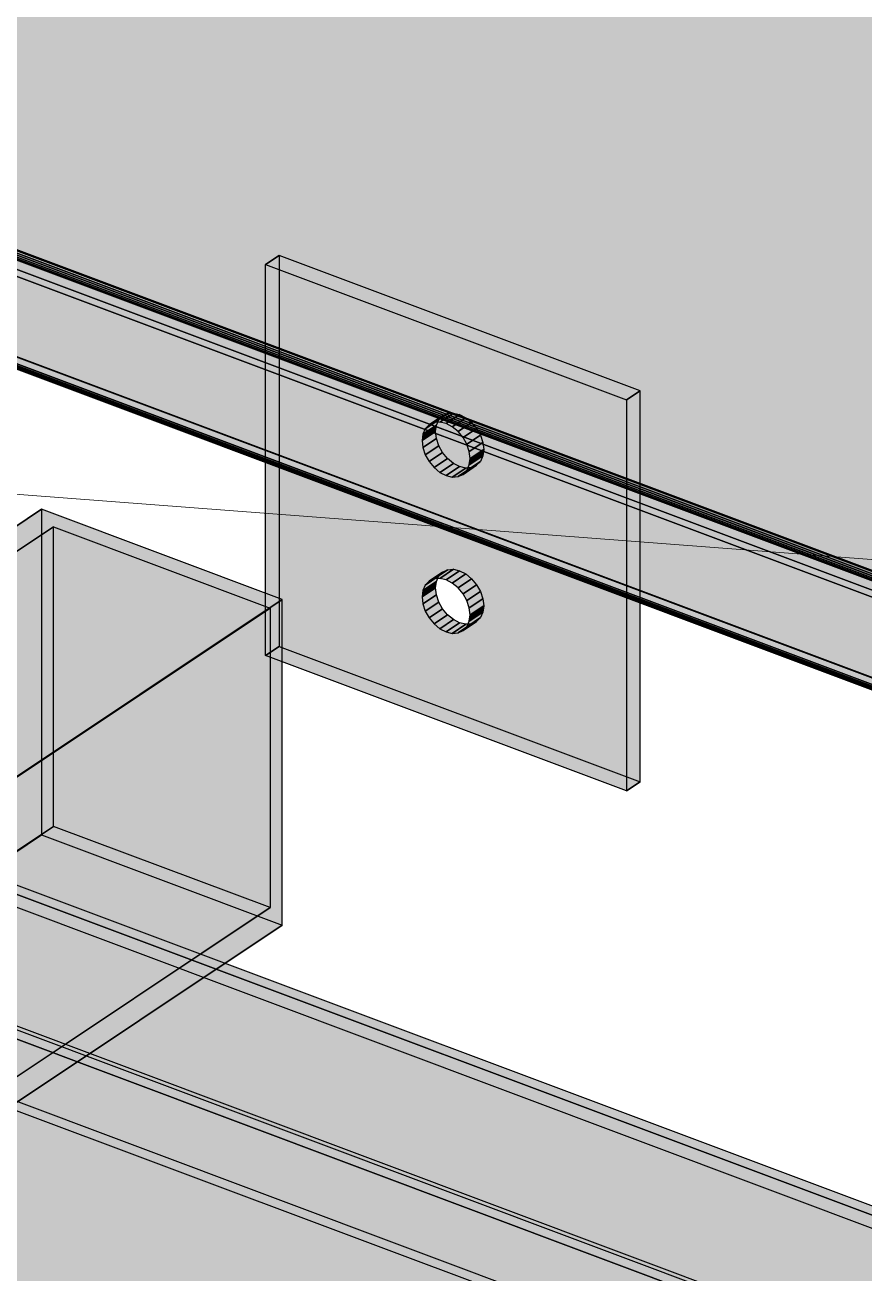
# Model space of a CAD drawing. Header units: millimetres. Extents: x 50 to 612415, y 2 to 4150.
# Drawn here: x 507323.8 to 507472.9, y 2844.3 to 3066.1 of the extents above; entities that cross this region are included whole.
import ezdxf

# ---------------------------------------------------------------- set-up
doc = ezdxf.new("R2010")
doc.units = ezdxf.units.MM
for name, color, linetype, lineweight in [('DIM', 7, 'Continuous', 13), ('HATCH', 8, 'Continuous', 9), ('OUTLINE', 7, 'Continuous', 25)]:
    doc.layers.add(name, color=color, linetype=linetype, lineweight=lineweight)

msp = doc.modelspace()

# ---------------------------------------------------------------- hatches: boundary and pattern name
at = {"layer": 'HATCH', "true_color": 0x617c87}
for points in [[(506465.121, 3530.022), (506490.45, 3338.131), (508395.612, 2623.695), (508556.01, 2745.938)], [(506492.302, 3337.242), (506466.973, 3529.133), (508555.973, 2745.758), (508395.575, 2623.515)], [(506156.764, 3350.34), (508204.765, 2582.34), (508203.162, 2581.27), (506155.161, 3349.271)], [(506155.161, 3349.271), (508203.162, 2581.27), (508180.708, 2566.301), (506132.707, 3334.302)], [(508203.162, 2578.955), (506155.161, 3346.956), (506132.707, 3331.987), (508180.708, 2563.986)], [(506459.211, 3346.347), (506458.008, 3345.545), (508389.006, 2621.421), (508390.209, 2622.223)], [(506490.422, 3338.039), (506472.242, 3325.918), (508377.338, 2611.507), (508395.518, 2623.628)], [(506490.434, 3338.05), (506490.422, 3338.039), (508395.518, 2623.628), (508395.533, 2623.638)], [(506473.681, 3323.643), (506491.861, 3335.763), (508394.079, 2622.431), (508375.899, 2610.311)], [(506491.861, 3335.763), (506492.057, 3335.944), (508394.32, 2622.595), (508394.079, 2622.431)], [(506134.311, 3333.056), (508182.312, 2565.055), (508180.708, 2563.986), (506132.707, 3331.987)], [(508196.656, 2546.944), (506119.966, 3325.703), (506118.362, 3324.634), (508195.052, 2545.875)]]:
    msp.add_hatch(color=145, dxfattribs=at).paths.add_polyline_path(points)
at = {"layer": 'HATCH', "true_color": 0x5b747f}
for points in [[(506156.764, 3337.608), (506156.764, 3350.34), (508204.765, 2582.34)], [(508203.162, 2581.27), (506155.161, 3349.271), (506155.161, 3336.539)], [(506155.161, 3346.956), (506155.161, 3349.271), (508203.162, 2581.27)], [(508203.162, 2578.955), (506155.161, 3346.956), (508203.162, 2581.27)], [(506458.008, 3345.545), (506470.863, 3325.215), (508376.151, 2610.732), (508389.006, 2621.421)], [(506472.066, 3326.017), (506459.211, 3346.347), (508390.209, 2622.223), (508377.353, 2611.534)], [(508203.162, 2581.27), (506155.161, 3336.539), (507179.161, 2932.861)], [(507180.765, 2933.931), (506156.764, 3337.608), (508204.765, 2582.34)], [(508180.708, 2566.301), (506132.707, 3334.302), (506132.707, 3331.987)], [(508180.708, 2557.041), (506132.707, 3331.987), (506132.707, 3325.042)], [(508180.708, 2557.041), (508180.708, 2563.986), (506132.707, 3331.987)], [(508180.708, 2566.301), (506132.707, 3331.987), (508180.708, 2563.986)], [(506134.311, 3326.111), (506134.311, 3333.056), (508182.312, 2558.111)], [(506134.311, 3333.056), (508182.312, 2565.055), (508182.312, 2558.111)], [(508196.656, 2546.944), (506119.966, 3325.703), (506134.311, 3322.639)], [(506134.311, 3322.639), (506134.311, 3326.111), (508182.312, 2558.111)], [(506132.707, 3321.569), (506118.362, 3324.634), (508195.052, 2545.875)], [(508180.708, 2557.041), (506132.707, 3325.042), (506132.707, 3321.569)], [(506132.707, 3321.569), (508180.708, 2553.569), (508180.708, 2557.041)], [(506132.707, 3321.569), (508195.052, 2545.875), (508180.708, 2553.569)], [(508182.312, 2558.111), (508182.312, 2554.638), (506134.311, 3322.639)], [(508182.312, 2554.638), (508196.656, 2546.944), (506134.311, 3322.639)], [(507822.302, 2649.717), (506966.919, 2990.626), (507180.765, 2910.781)], [(507822.302, 2649.717), (507394.611, 2810.102), (506966.919, 2990.626)], [(507179.161, 2909.712), (506965.315, 2989.557), (507820.698, 2648.648)], [(506965.315, 2989.557), (507393.007, 2809.032), (507820.698, 2648.648)], [(508203.162, 2581.27), (507179.161, 2932.861), (507181.928, 2931.429)], [(507183.532, 2932.498), (507180.765, 2933.931), (508204.765, 2582.34)], [(507186.111, 2930.375), (507183.532, 2932.498), (508204.765, 2582.34)], [(508203.162, 2581.27), (507181.928, 2931.429), (507184.507, 2929.306)], [(507188.326, 2927.705), (507186.111, 2930.375), (508204.765, 2582.34)], [(508203.162, 2581.27), (507184.507, 2929.306), (507186.722, 2926.636)], [(508203.162, 2581.27), (507186.722, 2926.636), (507188.421, 2923.602)], [(507190.025, 2924.671), (507188.326, 2927.705), (508204.765, 2582.34)], [(508203.162, 2581.27), (507188.421, 2923.602), (507189.489, 2920.409)], [(507191.093, 2921.479), (507190.025, 2924.671), (508204.765, 2582.34)], [(507191.457, 2918.346), (507191.093, 2921.479), (508204.765, 2582.34)], [(508203.162, 2581.27), (507189.489, 2920.409), (507189.853, 2917.277)], [(508203.162, 2581.27), (507189.853, 2917.277), (507189.489, 2914.418)], [(507191.093, 2915.487), (507191.457, 2918.346), (508204.765, 2582.34)], [(507190.025, 2913.096), (507191.093, 2915.487), (508204.765, 2582.34)], [(507391.082, 2835.384), (507188.326, 2911.336), (507190.025, 2913.096)], [(508203.162, 2581.27), (507189.489, 2914.418), (507188.421, 2912.027)], [(507391.203, 2836.328), (507391.082, 2835.384), (507190.025, 2913.096)], [(507391.555, 2837.117), (507391.203, 2836.328), (507190.025, 2913.096)], [(507392.116, 2837.698), (507391.555, 2837.117), (507190.025, 2913.096)], [(507392.847, 2838.031), (507392.116, 2837.698), (507190.025, 2913.096)], [(507393.698, 2838.093), (507392.847, 2838.031), (507190.025, 2913.096)], [(507394.611, 2837.881), (507393.698, 2838.093), (507190.025, 2913.096)], [(507394.611, 2837.881), (507190.025, 2913.096), (508204.765, 2582.34)], [(507180.765, 2910.781), (507183.532, 2910.138), (507391.203, 2834.351)], [(507180.765, 2910.781), (507391.555, 2833.297), (507392.116, 2832.296)], [(507180.765, 2910.781), (507392.116, 2832.296), (507392.847, 2831.415)], [(507180.765, 2910.781), (507391.203, 2834.351), (507391.555, 2833.297)], [(507180.765, 2910.781), (507392.847, 2831.415), (507393.698, 2830.714)], [(507180.765, 2910.781), (507393.698, 2830.714), (507394.611, 2830.242)], [(507822.302, 2649.717), (507180.765, 2910.781), (507394.611, 2830.242)], [(507183.532, 2910.138), (507186.111, 2910.327), (507391.203, 2834.351)], [(507186.111, 2910.327), (507188.326, 2911.336), (507391.203, 2834.351)], [(507188.421, 2912.027), (507186.722, 2910.267), (507389.478, 2834.315)], [(507188.326, 2911.336), (507391.082, 2835.384), (507391.203, 2834.351)], [(507188.421, 2912.027), (507389.478, 2834.315), (507389.599, 2835.259)], [(507188.421, 2912.027), (507389.599, 2835.259), (507389.951, 2836.048)], [(507188.421, 2912.027), (507389.951, 2836.048), (507390.512, 2836.629)], [(507188.421, 2912.027), (507390.512, 2836.629), (507391.243, 2836.962)], [(507188.421, 2912.027), (507391.243, 2836.962), (507392.094, 2837.024)], [(507188.421, 2912.027), (507392.094, 2837.024), (507393.007, 2836.812)], [(508203.162, 2581.27), (507188.421, 2912.027), (507393.007, 2836.812)], [(507389.599, 2833.282), (507181.928, 2909.068), (507179.161, 2909.712)], [(507390.512, 2831.227), (507389.951, 2832.228), (507179.161, 2909.712)], [(507391.243, 2830.346), (507390.512, 2831.227), (507179.161, 2909.712)], [(507389.951, 2832.228), (507389.599, 2833.282), (507179.161, 2909.712)], [(507392.094, 2829.645), (507391.243, 2830.346), (507179.161, 2909.712)], [(507393.007, 2829.172), (507392.094, 2829.645), (507179.161, 2909.712)], [(507393.007, 2829.172), (507179.161, 2909.712), (507820.698, 2648.648)], [(507389.599, 2833.282), (507184.507, 2909.258), (507181.928, 2909.068)], [(507389.599, 2833.282), (507186.722, 2910.267), (507184.507, 2909.258)], [(507389.599, 2833.282), (507389.478, 2834.315), (507186.722, 2910.267)]]:
    msp.add_hatch(color=147, dxfattribs=at).paths.add_polyline_path(points)
at = {"layer": 'HATCH', "true_color": 0x627d88}
for points in [[(506490.444, 3338.065), (506490.434, 3338.05), (508395.533, 2623.638), (508395.551, 2623.65)], [(506490.449, 3338.084), (506490.444, 3338.065), (508395.551, 2623.65), (508395.57, 2623.664)], [(506490.451, 3338.107), (506490.449, 3338.084), (508395.57, 2623.664), (508395.591, 2623.679)], [(506492.057, 3335.944), (506492.203, 3336.19), (508394.598, 2622.792), (508394.32, 2622.595)], [(506492.203, 3336.19), (506492.293, 3336.495), (508394.906, 2623.015), (508394.598, 2622.792)], [(506492.293, 3336.495), (506492.327, 3336.849), (508395.235, 2623.258), (508394.906, 2623.015)]]:
    msp.add_hatch(color=145, dxfattribs=at).paths.add_polyline_path(points)
at = {"layer": 'HATCH', "true_color": 0x617c88}
for points in [[(506490.45, 3338.131), (506490.451, 3338.107), (508395.591, 2623.679), (508395.612, 2623.695)], [(506492.327, 3336.849), (506492.302, 3337.242), (508395.575, 2623.515), (508395.235, 2623.258)]]:
    msp.add_hatch(color=145, dxfattribs=at).paths.add_polyline_path(points)
at = {"layer": 'HATCH', "true_color": 0x566e78}
for points in [[(506492.302, 3337.242), (506492.302, 3337.242), (508395.575, 2623.515), (508395.575, 2623.515)], [(506472.124, 3325.948), (506472.103, 3325.968), (508377.326, 2611.51), (508377.316, 2611.501)], [(506471.465, 3324.436), (506471.802, 3324.116), (508375.555, 2610.208), (508375.703, 2610.347)]]:
    msp.add_hatch(color=147, dxfattribs=at).paths.add_polyline_path(points)
at = {"layer": 'HATCH', "true_color": 0x5a737e}
for points in [[(506470.863, 3325.215), (506471.149, 3324.806), (508375.904, 2610.523), (508376.151, 2610.732)], [(506472.083, 3325.991), (506472.066, 3326.017), (508377.353, 2611.534), (508377.338, 2611.521)], [(506472.168, 3325.919), (506472.146, 3325.932), (508377.311, 2611.495), (508377.309, 2611.492)], [(506472.15, 3323.854), (506472.497, 3323.661), (508375.433, 2610.06), (508375.464, 2610.111)]]:
    msp.add_hatch(color=147, dxfattribs=at).paths.add_polyline_path(points)
at = {"layer": 'HATCH', "true_color": 0x58717b}
for points in [[(506472.103, 3325.968), (506472.083, 3325.991), (508377.338, 2611.521), (508377.326, 2611.51)], [(506472.146, 3325.932), (506472.124, 3325.948), (508377.316, 2611.501), (508377.311, 2611.495)], [(506471.149, 3324.806), (506471.465, 3324.436), (508375.703, 2610.347), (508375.904, 2610.523)], [(506471.802, 3324.116), (506472.15, 3323.854), (508375.464, 2610.111), (508375.555, 2610.208)]]:
    msp.add_hatch(color=147, dxfattribs=at).paths.add_polyline_path(points)
at = {"layer": 'HATCH', "true_color": 0x5c7580}
for points in [[(506472.189, 3325.912), (506472.168, 3325.919), (508377.309, 2611.492), (508377.311, 2611.491)], [(506472.497, 3323.661), (506472.834, 3323.54), (508375.463, 2610.054), (508375.433, 2610.06)]]:
    msp.add_hatch(color=147, dxfattribs=at).paths.add_polyline_path(points)
at = {"layer": 'HATCH', "true_color": 0x5e7883}
for points in [[(506472.208, 3325.909), (506472.189, 3325.912), (508377.311, 2611.491), (508377.316, 2611.494)], [(506472.834, 3323.54), (506473.149, 3323.496), (508375.552, 2610.095), (508375.463, 2610.054)]]:
    msp.add_hatch(color=155, dxfattribs=at).paths.add_polyline_path(points)
at = {"layer": 'HATCH', "true_color": 0x5f7985}
for points in [[(506472.226, 3325.911), (506472.208, 3325.909), (508377.316, 2611.494), (508377.325, 2611.499)], [(506473.149, 3323.496), (506473.435, 3323.531), (508375.699, 2610.182), (508375.552, 2610.095)]]:
    msp.add_hatch(color=155, dxfattribs=at).paths.add_polyline_path(points)
at = {"layer": 'HATCH', "true_color": 0x607b86}
for points in [[(506472.242, 3325.918), (506472.226, 3325.911), (508377.325, 2611.499), (508377.338, 2611.507)], [(506473.435, 3323.531), (506473.681, 3323.643), (508375.899, 2610.311), (508375.699, 2610.182)]]:
    msp.add_hatch(color=155, dxfattribs=at).paths.add_polyline_path(points)
at = {"layer": 'HATCH', "true_color": 0x46848e}
for points in [[(507366.543, 2954.093), (507366.543, 3023.542), (507368.949, 3025.146), (507368.949, 2955.697)], [(507430.697, 2999.484), (507430.697, 2930.036), (507433.103, 2931.64), (507433.103, 3001.088)], [(507395.596, 2995.086), (507394.916, 2994.382), (507397.322, 2995.986), (507398.002, 2996.69)], [(507401.645, 2986.271), (507402.324, 2986.975), (507404.73, 2988.578), (507404.05, 2987.874)], [(506948.208, 2669.852), (506948.208, 2727.726), (507326.715, 2980.064), (507326.715, 2922.19)], [(506950.346, 2724.609), (506950.346, 2671.365), (507328.853, 2923.703), (507328.853, 2976.947)], [(507395.596, 2967.307), (507394.916, 2966.603), (507397.322, 2968.207), (507398.002, 2968.911)], [(506990.977, 2711.688), (506990.977, 2653.814), (507369.484, 2906.152), (507369.484, 2964.026)], [(506988.838, 2656.931), (506988.838, 2710.175), (507367.345, 2962.513), (507367.345, 2909.269)], [(507401.645, 2958.491), (507402.324, 2959.195), (507404.73, 2960.799), (507404.05, 2960.095)]]:
    msp.add_hatch(color=145, dxfattribs=at).paths.add_polyline_path(points)
at = {"layer": 'HATCH', "true_color": 0x468f99}
for points in [[(507366.543, 3023.542), (507430.697, 2999.484), (507433.103, 3001.088), (507368.949, 3025.146)], [(507401.645, 2992.818), (507400.759, 2993.886), (507403.165, 2995.49), (507404.05, 2994.422)], [(507395.596, 2988.539), (507396.482, 2987.471), (507398.888, 2989.075), (507398.002, 2990.143)], [(506948.208, 2727.726), (506990.977, 2711.688), (507369.484, 2964.026), (507326.715, 2980.064)], [(506988.838, 2710.175), (506950.346, 2724.609), (507328.853, 2976.947), (507367.345, 2962.513)], [(507401.645, 2965.039), (507400.759, 2966.107), (507403.165, 2967.711), (507404.05, 2966.643)], [(507395.596, 2960.759), (507396.482, 2959.691), (507398.888, 2961.295), (507398.002, 2962.363)], [(507430.697, 2930.036), (507366.543, 2954.093), (507368.949, 2955.697), (507433.103, 2931.64)], [(506950.346, 2671.365), (506988.838, 2656.931), (507367.345, 2909.269), (507328.853, 2923.703)], [(506990.977, 2653.814), (506948.208, 2669.852), (507326.715, 2922.19), (507369.484, 2906.152)]]:
    msp.add_hatch(color=135, dxfattribs=at).paths.add_polyline_path(points)
at = {"layer": 'HATCH', "true_color": 0x468690}
for points in [[(507394.916, 2994.382), (507366.543, 2954.093), (507366.543, 3023.542)], [(507395.596, 2995.086), (507394.916, 2994.382), (507366.543, 3023.542)], [(507396.482, 2995.49), (507395.596, 2995.086), (507366.543, 3023.542)], [(507397.513, 2995.566), (507396.482, 2995.49), (507366.543, 3023.542)], [(507398.62, 2995.308), (507397.513, 2995.566), (507366.543, 3023.542)], [(507399.727, 2994.735), (507398.62, 2995.308), (507366.543, 3023.542)], [(507400.759, 2993.886), (507399.727, 2994.735), (507366.543, 3023.542)], [(507400.759, 2993.886), (507366.543, 3023.542), (507430.697, 2999.484)], [(507368.949, 3025.146), (507368.949, 2955.697), (507397.322, 2995.986)], [(507368.949, 3025.146), (507397.322, 2995.986), (507398.002, 2996.69)], [(507368.949, 3025.146), (507398.002, 2996.69), (507398.888, 2997.094)], [(507368.949, 3025.146), (507398.888, 2997.094), (507399.919, 2997.17)], [(507368.949, 3025.146), (507399.919, 2997.17), (507401.026, 2996.912)], [(507368.949, 3025.146), (507401.026, 2996.912), (507402.133, 2996.339)], [(507368.949, 3025.146), (507402.133, 2996.339), (507403.165, 2995.49)], [(507433.103, 3001.088), (507368.949, 3025.146), (507403.165, 2995.49)], [(507400.759, 2985.867), (507430.697, 2999.484), (507430.697, 2930.036)], [(507400.759, 2985.867), (507401.645, 2986.271), (507430.697, 2999.484)], [(507401.645, 2992.818), (507400.759, 2993.886), (507430.697, 2999.484)], [(507401.645, 2986.271), (507402.324, 2986.975), (507430.697, 2999.484)], [(507402.324, 2991.604), (507401.645, 2992.818), (507430.697, 2999.484)], [(507402.324, 2986.975), (507402.752, 2987.931), (507430.697, 2999.484)], [(507402.752, 2990.328), (507402.324, 2991.604), (507430.697, 2999.484)], [(507402.752, 2987.931), (507402.897, 2989.075), (507430.697, 2999.484)], [(507402.897, 2989.075), (507402.752, 2990.328), (507430.697, 2999.484)], [(507433.103, 2931.64), (507433.103, 3001.088), (507403.165, 2987.471)], [(507433.103, 3001.088), (507404.05, 2987.874), (507403.165, 2987.471)], [(507433.103, 3001.088), (507403.165, 2995.49), (507404.05, 2994.422)], [(507433.103, 3001.088), (507404.73, 2988.578), (507404.05, 2987.874)], [(507433.103, 3001.088), (507404.05, 2994.422), (507404.73, 2993.208)], [(507433.103, 3001.088), (507405.157, 2989.535), (507404.73, 2988.578)], [(507433.103, 3001.088), (507404.73, 2993.208), (507405.157, 2991.931)], [(507433.103, 3001.088), (507405.303, 2990.678), (507405.157, 2989.535)], [(507433.103, 3001.088), (507405.157, 2991.931), (507405.303, 2990.678)], [(507368.949, 2955.697), (507396.895, 2995.03), (507397.322, 2995.986)], [(507368.949, 2955.697), (507396.749, 2993.886), (507396.895, 2995.03)], [(507394.916, 2994.382), (507394.489, 2993.426), (507366.543, 2954.093)], [(507394.489, 2993.426), (507394.343, 2992.282), (507366.543, 2954.093)], [(507396.895, 2992.633), (507396.749, 2993.886), (507368.949, 2955.697)], [(507396.895, 2992.633), (507368.949, 2955.697), (507396.749, 2966.107)], [(507394.343, 2992.282), (507394.489, 2991.029), (507396.895, 2992.633), (507396.749, 2993.886)], [(507396.895, 2992.633), (507396.749, 2966.107), (507396.895, 2967.25)], [(507396.895, 2992.633), (507396.895, 2967.25), (507397.322, 2968.207)], [(507396.895, 2992.633), (507397.322, 2968.207), (507398.002, 2968.911)], [(507396.895, 2992.633), (507398.002, 2968.911), (507398.888, 2969.314)], [(507396.895, 2992.633), (507398.888, 2969.314), (507399.919, 2969.39)], [(507396.895, 2992.633), (507399.919, 2969.39), (507401.026, 2969.133)], [(507396.895, 2992.633), (507401.026, 2969.133), (507402.133, 2968.56)], [(507396.895, 2992.633), (507402.133, 2968.56), (507403.165, 2967.711)], [(507396.895, 2992.633), (507404.73, 2965.429), (507405.157, 2964.152)], [(507396.895, 2992.633), (507403.165, 2967.711), (507404.05, 2966.643)], [(507396.895, 2992.633), (507404.05, 2966.643), (507404.73, 2965.429)], [(507397.322, 2991.356), (507396.895, 2992.633), (507405.157, 2964.152)], [(507366.543, 2954.093), (507394.343, 2992.282), (507394.489, 2991.029)], [(507394.343, 2964.503), (507366.543, 2954.093), (507394.489, 2991.029)], [(507394.489, 2965.647), (507394.343, 2964.503), (507394.489, 2991.029)], [(507394.916, 2966.603), (507394.489, 2965.647), (507394.489, 2991.029)], [(507395.596, 2967.307), (507394.916, 2966.603), (507394.489, 2991.029)], [(507396.482, 2967.711), (507395.596, 2967.307), (507394.489, 2991.029)], [(507397.513, 2967.786), (507396.482, 2967.711), (507394.489, 2991.029)], [(507398.62, 2967.529), (507397.513, 2967.786), (507394.489, 2991.029)], [(507399.727, 2966.956), (507398.62, 2967.529), (507394.489, 2991.029)], [(507400.759, 2966.107), (507399.727, 2966.956), (507394.489, 2991.029)], [(507402.752, 2962.548), (507402.324, 2963.825), (507394.489, 2991.029)], [(507401.645, 2965.039), (507400.759, 2966.107), (507394.489, 2991.029)], [(507402.324, 2963.825), (507401.645, 2965.039), (507394.489, 2991.029)], [(507402.752, 2962.548), (507394.489, 2991.029), (507394.916, 2989.752)], [(507398.002, 2990.143), (507397.322, 2991.356), (507405.157, 2964.152)], [(507402.897, 2989.075), (507402.752, 2990.328), (507405.157, 2991.931), (507405.303, 2990.678)], [(507402.752, 2962.548), (507394.916, 2989.752), (507395.596, 2988.539)], [(507402.752, 2962.548), (507395.596, 2988.539), (507430.697, 2930.036)], [(507395.596, 2988.539), (507396.482, 2987.471), (507430.697, 2930.036)], [(507433.103, 2931.64), (507398.002, 2990.143), (507405.157, 2964.152)], [(507433.103, 2931.64), (507398.888, 2989.075), (507398.002, 2990.143)], [(507433.103, 2931.64), (507399.919, 2988.225), (507398.888, 2989.075)], [(507433.103, 2931.64), (507401.026, 2987.652), (507399.919, 2988.225)], [(507396.482, 2987.471), (507397.513, 2986.621), (507430.697, 2930.036)], [(507397.513, 2986.621), (507398.62, 2986.049), (507430.697, 2930.036)], [(507398.62, 2986.049), (507399.727, 2985.791), (507430.697, 2930.036)], [(507399.727, 2985.791), (507400.759, 2985.867), (507430.697, 2930.036)], [(507433.103, 2931.64), (507402.133, 2987.395), (507401.026, 2987.652)], [(507433.103, 2931.64), (507403.165, 2987.471), (507402.133, 2987.395)], [(507326.715, 2980.064), (507326.715, 2922.19), (507328.853, 2976.947)], [(507326.715, 2980.064), (507328.853, 2976.947), (507367.345, 2962.513)], [(507367.345, 2962.513), (507369.484, 2964.026), (507326.715, 2980.064)], [(507326.715, 2922.19), (507328.853, 2923.703), (507328.853, 2976.947)], [(507396.895, 2964.854), (507396.749, 2966.107), (507368.949, 2955.697)], [(507394.343, 2964.503), (507394.489, 2963.25), (507396.895, 2964.854), (507396.749, 2966.107)], [(507366.543, 2954.093), (507394.343, 2964.503), (507394.489, 2963.25)], [(507367.345, 2909.269), (507369.484, 2906.152), (507369.484, 2964.026)], [(507367.345, 2962.513), (507367.345, 2909.269), (507369.484, 2964.026)], [(507397.322, 2963.577), (507396.895, 2964.854), (507368.949, 2955.697)], [(507398.002, 2962.363), (507397.322, 2963.577), (507368.949, 2955.697)], [(507402.897, 2961.295), (507402.752, 2962.548), (507405.157, 2964.152), (507405.303, 2962.899)], [(507433.103, 2931.64), (507405.157, 2964.152), (507405.303, 2962.899)], [(507366.543, 2954.093), (507394.489, 2963.25), (507394.916, 2961.973)], [(507366.543, 2954.093), (507394.916, 2961.973), (507395.596, 2960.759)], [(507398.888, 2961.295), (507398.002, 2962.363), (507368.949, 2955.697)], [(507402.897, 2961.295), (507402.752, 2962.548), (507430.697, 2930.036)], [(507433.103, 2931.64), (507405.157, 2961.755), (507404.73, 2960.799)], [(507433.103, 2931.64), (507405.303, 2962.899), (507405.157, 2961.755)], [(507366.543, 2954.093), (507395.596, 2960.759), (507396.482, 2959.691)], [(507430.697, 2930.036), (507366.543, 2954.093), (507396.482, 2959.691)], [(507398.888, 2961.295), (507368.949, 2955.697), (507433.103, 2931.64)], [(507396.482, 2959.691), (507397.513, 2958.842), (507430.697, 2930.036)], [(507433.103, 2931.64), (507399.919, 2960.446), (507398.888, 2961.295)], [(507433.103, 2931.64), (507401.026, 2959.873), (507399.919, 2960.446)], [(507433.103, 2931.64), (507402.133, 2959.616), (507401.026, 2959.873)], [(507401.645, 2958.491), (507402.324, 2959.195), (507430.697, 2930.036)], [(507433.103, 2931.64), (507403.165, 2959.691), (507402.133, 2959.616)], [(507402.324, 2959.195), (507402.752, 2960.152), (507430.697, 2930.036)], [(507402.752, 2960.152), (507402.897, 2961.295), (507430.697, 2930.036)], [(507433.103, 2931.64), (507404.05, 2960.095), (507403.165, 2959.691)], [(507433.103, 2931.64), (507404.73, 2960.799), (507404.05, 2960.095)], [(507397.513, 2958.842), (507398.62, 2958.269), (507430.697, 2930.036)], [(507398.62, 2958.269), (507399.727, 2958.012), (507430.697, 2930.036)], [(507399.727, 2958.012), (507400.759, 2958.088), (507430.697, 2930.036)], [(507400.759, 2958.088), (507401.645, 2958.491), (507430.697, 2930.036)], [(507367.345, 2909.269), (507328.853, 2923.703), (507326.715, 2922.19)], [(507367.345, 2909.269), (507326.715, 2922.19), (507369.484, 2906.152)]]:
    msp.add_hatch(color=145, dxfattribs=at).paths.add_polyline_path(points)
at = {"layer": 'HATCH', "true_color": 0x468892}
for points in [[(507396.482, 2995.49), (507395.596, 2995.086), (507398.002, 2996.69), (507398.888, 2997.094)], [(507400.759, 2985.867), (507401.645, 2986.271), (507404.05, 2987.874), (507403.165, 2987.471)], [(507396.482, 2967.711), (507395.596, 2967.307), (507398.002, 2968.911), (507398.888, 2969.314)], [(507400.759, 2958.088), (507401.645, 2958.491), (507404.05, 2960.095), (507403.165, 2959.691)]]:
    msp.add_hatch(color=145, dxfattribs=at).paths.add_polyline_path(points)
at = {"layer": 'HATCH', "true_color": 0x468b96}
for points in [[(507397.513, 2995.566), (507396.482, 2995.49), (507398.888, 2997.094), (507399.919, 2997.17)], [(507399.727, 2985.791), (507400.759, 2985.867), (507403.165, 2987.471), (507402.133, 2987.395)], [(507397.513, 2967.786), (507396.482, 2967.711), (507398.888, 2969.314), (507399.919, 2969.39)], [(507399.727, 2958.012), (507400.759, 2958.088), (507403.165, 2959.691), (507402.133, 2959.616)]]:
    msp.add_hatch(color=145, dxfattribs=at).paths.add_polyline_path(points)
at = {"layer": 'HATCH', "true_color": 0x468e98}
for points in [[(507398.62, 2995.308), (507397.513, 2995.566), (507399.919, 2997.17), (507401.026, 2996.912)], [(507398.62, 2986.049), (507399.727, 2985.791), (507402.133, 2987.395), (507401.026, 2987.652)], [(507398.62, 2967.529), (507397.513, 2967.786), (507399.919, 2969.39), (507401.026, 2969.133)], [(507398.62, 2958.269), (507399.727, 2958.012), (507402.133, 2959.616), (507401.026, 2959.873)]]:
    msp.add_hatch(color=145, dxfattribs=at).paths.add_polyline_path(points)
at = {"layer": 'HATCH', "true_color": 0x468f9a}
for points in [[(507399.727, 2994.735), (507398.62, 2995.308), (507401.026, 2996.912), (507402.133, 2996.339)], [(507400.759, 2993.886), (507399.727, 2994.735), (507402.133, 2996.339), (507403.165, 2995.49)], [(507396.482, 2987.471), (507397.513, 2986.621), (507399.919, 2988.225), (507398.888, 2989.075)], [(507397.513, 2986.621), (507398.62, 2986.049), (507401.026, 2987.652), (507399.919, 2988.225)], [(507399.727, 2966.956), (507398.62, 2967.529), (507401.026, 2969.133), (507402.133, 2968.56)], [(507400.759, 2966.107), (507399.727, 2966.956), (507402.133, 2968.56), (507403.165, 2967.711)], [(507396.482, 2959.691), (507397.513, 2958.842), (507399.919, 2960.446), (507398.888, 2961.295)], [(507397.513, 2958.842), (507398.62, 2958.269), (507401.026, 2959.873), (507399.919, 2960.446)]]:
    msp.add_hatch(color=135, dxfattribs=at).paths.add_polyline_path(points)
at = {"layer": 'HATCH', "true_color": 0x46828c}
for points in [[(507394.489, 2993.426), (507394.343, 2992.282), (507396.749, 2993.886), (507396.895, 2995.03)], [(507402.752, 2987.931), (507402.897, 2989.075), (507405.303, 2990.678), (507405.157, 2989.535)], [(507394.489, 2965.647), (507394.343, 2964.503), (507396.749, 2966.107), (507396.895, 2967.25)], [(507402.752, 2960.152), (507402.897, 2961.295), (507405.303, 2962.899), (507405.157, 2961.755)]]:
    msp.add_hatch(color=145, dxfattribs=at).paths.add_polyline_path(points)
at = {"layer": 'HATCH', "true_color": 0x468089}
for points in [[(507394.916, 2994.382), (507394.489, 2993.426), (507396.895, 2995.03), (507397.322, 2995.986)], [(507402.324, 2986.975), (507402.752, 2987.931), (507405.157, 2989.535), (507404.73, 2988.578)], [(507394.916, 2966.603), (507394.489, 2965.647), (507396.895, 2967.25), (507397.322, 2968.207)], [(507402.324, 2959.195), (507402.752, 2960.152), (507405.157, 2961.755), (507404.73, 2960.799)]]:
    msp.add_hatch(color=137, dxfattribs=at).paths.add_polyline_path(points)
at = {"layer": 'HATCH', "true_color": 0x468a94}
for points in [[(507394.489, 2991.029), (507394.916, 2989.752), (507397.322, 2991.356), (507396.895, 2992.633)], [(507402.752, 2990.328), (507402.324, 2991.604), (507404.73, 2993.208), (507405.157, 2991.931)], [(507394.489, 2963.25), (507394.916, 2961.973), (507397.322, 2963.577), (507396.895, 2964.854)], [(507402.752, 2962.548), (507402.324, 2963.825), (507404.73, 2965.429), (507405.157, 2964.152)]]:
    msp.add_hatch(color=145, dxfattribs=at).paths.add_polyline_path(points)
at = {"layer": 'HATCH', "true_color": 0x468d97}
for points in [[(507402.324, 2991.604), (507401.645, 2992.818), (507404.05, 2994.422), (507404.73, 2993.208)], [(507394.916, 2989.752), (507395.596, 2988.539), (507398.002, 2990.143), (507397.322, 2991.356)], [(507402.324, 2963.825), (507401.645, 2965.039), (507404.05, 2966.643), (507404.73, 2965.429)], [(507394.916, 2961.973), (507395.596, 2960.759), (507398.002, 2962.363), (507397.322, 2963.577)]]:
    msp.add_hatch(color=145, dxfattribs=at).paths.add_polyline_path(points)

# ---------------------------------------------------------------- linework, layer by layer
at = {"layer": 'DIM'}
msp.add_lwpolyline([(506233.856, 3065.741), (508800, 2870), (508900, 2870)], dxfattribs=at)
at = {"layer": 'OUTLINE', "color": 139, "true_color": 0x42544a}
for p, q in [((506156.764, 3350.34), (508204.765, 2582.34)), ((506156.764, 3350.34), (508204.765, 2582.34)), ((508203.162, 2581.27), (506155.161, 3349.271)), ((506155.161, 3349.271), (508203.162, 2581.27)), ((508203.162, 2581.27), (506155.161, 3349.271)), ((506155.161, 3349.271), (508203.162, 2581.27)), ((508203.162, 2578.955), (506155.161, 3346.956)), ((508203.162, 2578.955), (506155.161, 3346.956)), ((508389.006, 2621.421), (506458.008, 3345.545)), ((506458.008, 3345.545), (508389.006, 2621.421)), ((506459.211, 3346.347), (508390.209, 2622.223)), ((508390.209, 2622.223), (506459.211, 3346.347)), ((506490.422, 3338.039), (508395.518, 2623.628)), ((508395.518, 2623.628), (506490.422, 3338.039)), ((506490.434, 3338.05), (508395.533, 2623.638)), ((508395.533, 2623.638), (506490.434, 3338.05)), ((506490.444, 3338.065), (508395.551, 2623.65)), ((508395.551, 2623.65), (506490.444, 3338.065)), ((506490.449, 3338.084), (508395.57, 2623.664)), ((508395.57, 2623.664), (506490.449, 3338.084)), ((506490.45, 3338.131), (508395.612, 2623.695)), ((508395.612, 2623.695), (506490.45, 3338.131)), ((506490.451, 3338.107), (508395.591, 2623.679)), ((508395.591, 2623.679), (506490.451, 3338.107)), ((508394.598, 2622.792), (506492.203, 3336.19)), ((506492.203, 3336.19), (508394.598, 2622.792)), ((508394.906, 2623.015), (506492.293, 3336.495)), ((506492.293, 3336.495), (508394.906, 2623.015)), ((508395.575, 2623.515), (506492.302, 3337.242)), ((506492.302, 3337.242), (508395.575, 2623.515)), ((508395.575, 2623.515), (506492.302, 3337.242)), ((506492.302, 3337.242), (508395.575, 2623.515)), ((508395.235, 2623.258), (506492.327, 3336.849)), ((506492.327, 3336.849), (508395.235, 2623.258)), ((508180.708, 2566.301), (506132.707, 3334.302)), ((508180.708, 2566.301), (506132.707, 3334.302)), ((508394.079, 2622.431), (506491.861, 3335.763)), ((506491.861, 3335.763), (508394.079, 2622.431)), ((508394.32, 2622.595), (506492.057, 3335.944)), ((506492.057, 3335.944), (508394.32, 2622.595)), ((506132.707, 3331.987), (508180.708, 2563.986)), ((508180.708, 2563.986), (506132.707, 3331.987)), ((508180.708, 2563.986), (506132.707, 3331.987)), ((506132.707, 3331.987), (508180.708, 2563.986)), ((506134.311, 3333.056), (508182.312, 2565.055)), ((506134.311, 3333.056), (508182.312, 2565.055)), ((508196.656, 2546.944), (506119.966, 3325.703)), ((508196.656, 2546.944), (506119.966, 3325.703)), ((508376.151, 2610.732), (506470.863, 3325.215)), ((506470.863, 3325.215), (508376.151, 2610.732)), ((506472.066, 3326.017), (508377.353, 2611.534)), ((508377.353, 2611.534), (506472.066, 3326.017)), ((506472.083, 3325.991), (508377.338, 2611.521)), ((508377.338, 2611.521), (506472.083, 3325.991)), ((506472.103, 3325.968), (508377.326, 2611.51)), ((508377.326, 2611.51), (506472.103, 3325.968)), ((506472.124, 3325.948), (508377.316, 2611.501)), ((508377.316, 2611.501), (506472.124, 3325.948)), ((506472.146, 3325.932), (508377.311, 2611.495)), ((508377.311, 2611.495), (506472.146, 3325.932)), ((506472.168, 3325.919), (508377.309, 2611.492)), ((508377.309, 2611.492), (506472.168, 3325.919)), ((506472.189, 3325.912), (508377.311, 2611.491)), ((508377.311, 2611.491), (506472.189, 3325.912)), ((506472.208, 3325.909), (508377.316, 2611.494)), ((508377.316, 2611.494), (506472.208, 3325.909)), ((506472.226, 3325.911), (508377.325, 2611.499)), ((508377.325, 2611.499), (506472.226, 3325.911)), ((506472.242, 3325.918), (508377.338, 2611.507)), ((508377.338, 2611.507), (506472.242, 3325.918)), ((506118.362, 3324.634), (508195.052, 2545.875)), ((506118.362, 3324.634), (508195.052, 2545.875)), ((508375.904, 2610.523), (506471.149, 3324.806)), ((506471.149, 3324.806), (508375.904, 2610.523)), ((508375.703, 2610.347), (506471.465, 3324.436)), ((506471.465, 3324.436), (508375.703, 2610.347)), ((508375.555, 2610.208), (506471.802, 3324.116)), ((506471.802, 3324.116), (508375.555, 2610.208)), ((508375.464, 2610.111), (506472.15, 3323.854)), ((506472.15, 3323.854), (508375.464, 2610.111)), ((508375.433, 2610.06), (506472.497, 3323.661)), ((506472.497, 3323.661), (508375.433, 2610.06)), ((508375.463, 2610.054), (506472.834, 3323.54)), ((506472.834, 3323.54), (508375.463, 2610.054)), ((508375.552, 2610.095), (506473.149, 3323.496)), ((506473.149, 3323.496), (508375.552, 2610.095)), ((508375.699, 2610.182), (506473.435, 3323.531)), ((506473.435, 3323.531), (508375.699, 2610.182)), ((508375.899, 2610.311), (506473.681, 3323.643)), ((506473.681, 3323.643), (508375.899, 2610.311)), ((507366.543, 3023.542), (507368.949, 3025.146)), ((507368.949, 3025.146), (507366.543, 3023.542)), ((507366.543, 2954.093), (507366.543, 3023.542)), ((507366.543, 2954.093), (507366.543, 3023.542)), ((507366.543, 3023.542), (507430.697, 2999.484)), ((507366.543, 3023.542), (507430.697, 2999.484)), ((507368.949, 3025.146), (507368.949, 2955.697)), ((507368.949, 3025.146), (507368.949, 2955.697)), ((507433.103, 3001.088), (507368.949, 3025.146)), ((507433.103, 3001.088), (507368.949, 3025.146)), ((507430.697, 2999.484), (507433.103, 3001.088)), ((507433.103, 3001.088), (507430.697, 2999.484)), ((507430.697, 2999.484), (507430.697, 2930.036)), ((507430.697, 2999.484), (507430.697, 2930.036)), ((507433.103, 2931.64), (507433.103, 3001.088)), ((507433.103, 2931.64), (507433.103, 3001.088)), ((507398.888, 2997.094), (507396.482, 2995.49)), ((507396.482, 2995.49), (507398.888, 2997.094)), ((507399.919, 2997.17), (507397.513, 2995.566)), ((507397.513, 2995.566), (507399.919, 2997.17)), ((507398.002, 2996.69), (507398.888, 2997.094)), ((507398.002, 2996.69), (507398.888, 2997.094)), ((507401.026, 2996.912), (507398.62, 2995.308)), ((507398.62, 2995.308), (507401.026, 2996.912)), ((507398.888, 2997.094), (507399.919, 2997.17)), ((507398.888, 2997.094), (507399.919, 2997.17)), ((507399.919, 2997.17), (507401.026, 2996.912)), ((507399.919, 2997.17), (507401.026, 2996.912)), ((507401.026, 2996.912), (507402.133, 2996.339)), ((507401.026, 2996.912), (507402.133, 2996.339)), ((507396.895, 2995.03), (507394.489, 2993.426)), ((507394.489, 2993.426), (507396.895, 2995.03)), ((507397.322, 2995.986), (507394.916, 2994.382)), ((507394.916, 2994.382), (507397.322, 2995.986)), ((507395.596, 2995.086), (507394.916, 2994.382)), ((507395.596, 2995.086), (507394.916, 2994.382)), ((507398.002, 2996.69), (507395.596, 2995.086)), ((507395.596, 2995.086), (507398.002, 2996.69)), ((507396.482, 2995.49), (507395.596, 2995.086)), ((507396.482, 2995.49), (507395.596, 2995.086)), ((507397.513, 2995.566), (507396.482, 2995.49)), ((507397.513, 2995.566), (507396.482, 2995.49)), ((507396.749, 2993.886), (507396.895, 2995.03)), ((507396.749, 2993.886), (507396.895, 2995.03)), ((507396.895, 2995.03), (507397.322, 2995.986)), ((507396.895, 2995.03), (507397.322, 2995.986)), ((507397.322, 2995.986), (507398.002, 2996.69)), ((507397.322, 2995.986), (507398.002, 2996.69)), ((507398.62, 2995.308), (507397.513, 2995.566)), ((507398.62, 2995.308), (507397.513, 2995.566)), ((507399.727, 2994.735), (507398.62, 2995.308)), ((507399.727, 2994.735), (507398.62, 2995.308)), ((507402.133, 2996.339), (507399.727, 2994.735)), ((507399.727, 2994.735), (507402.133, 2996.339)), ((507400.759, 2993.886), (507399.727, 2994.735)), ((507400.759, 2993.886), (507399.727, 2994.735)), ((507403.165, 2995.49), (507400.759, 2993.886)), ((507400.759, 2993.886), (507403.165, 2995.49)), ((507402.133, 2996.339), (507403.165, 2995.49)), ((507402.133, 2996.339), (507403.165, 2995.49)), ((507403.165, 2995.49), (507404.05, 2994.422)), ((507403.165, 2995.49), (507404.05, 2994.422)), ((507396.749, 2993.886), (507394.343, 2992.282)), ((507394.343, 2992.282), (507396.749, 2993.886)), ((507394.489, 2993.426), (507394.343, 2992.282)), ((507394.489, 2993.426), (507394.343, 2992.282)), ((507394.916, 2994.382), (507394.489, 2993.426)), ((507394.916, 2994.382), (507394.489, 2993.426)), ((507396.895, 2992.633), (507394.489, 2991.029)), ((507394.489, 2991.029), (507396.895, 2992.633)), ((507396.895, 2992.633), (507396.749, 2993.886)), ((507396.895, 2992.633), (507396.749, 2993.886)), ((507397.322, 2991.356), (507396.895, 2992.633)), ((507397.322, 2991.356), (507396.895, 2992.633)), ((507401.645, 2992.818), (507400.759, 2993.886)), ((507401.645, 2992.818), (507400.759, 2993.886)), ((507404.05, 2994.422), (507401.645, 2992.818)), ((507401.645, 2992.818), (507404.05, 2994.422)), ((507402.324, 2991.604), (507401.645, 2992.818)), ((507402.324, 2991.604), (507401.645, 2992.818)), ((507402.324, 2991.604), (507404.73, 2993.208)), ((507404.73, 2993.208), (507402.324, 2991.604)), ((507404.05, 2994.422), (507404.73, 2993.208)), ((507404.05, 2994.422), (507404.73, 2993.208)), ((507404.73, 2993.208), (507405.157, 2991.931)), ((507404.73, 2993.208), (507405.157, 2991.931)), ((507394.343, 2992.282), (507394.489, 2991.029)), ((507394.343, 2992.282), (507394.489, 2991.029)), ((507394.489, 2991.029), (507394.916, 2989.752)), ((507394.489, 2991.029), (507394.916, 2989.752)), ((507397.322, 2991.356), (507394.916, 2989.752)), ((507394.916, 2989.752), (507397.322, 2991.356)), ((507398.002, 2990.143), (507397.322, 2991.356)), ((507398.002, 2990.143), (507397.322, 2991.356)), ((507402.752, 2990.328), (507402.324, 2991.604)), ((507402.752, 2990.328), (507402.324, 2991.604)), ((507402.752, 2990.328), (507405.157, 2991.931)), ((507405.157, 2991.931), (507402.752, 2990.328)), ((507402.897, 2989.075), (507402.752, 2990.328)), ((507402.897, 2989.075), (507402.752, 2990.328)), ((507402.897, 2989.075), (507405.303, 2990.678)), ((507405.303, 2990.678), (507402.897, 2989.075)), ((507405.157, 2991.931), (507405.303, 2990.678)), ((507405.157, 2991.931), (507405.303, 2990.678)), ((507405.303, 2990.678), (507405.157, 2989.535)), ((507405.303, 2990.678), (507405.157, 2989.535)), ((507394.916, 2989.752), (507395.596, 2988.539)), ((507394.916, 2989.752), (507395.596, 2988.539)), ((507395.596, 2988.539), (507398.002, 2990.143)), ((507398.002, 2990.143), (507395.596, 2988.539)), ((507395.596, 2988.539), (507396.482, 2987.471)), ((507395.596, 2988.539), (507396.482, 2987.471)), ((507396.482, 2987.471), (507398.888, 2989.075)), ((507398.888, 2989.075), (507396.482, 2987.471)), ((507397.513, 2986.621), (507399.919, 2988.225)), ((507399.919, 2988.225), (507397.513, 2986.621)), ((507398.888, 2989.075), (507398.002, 2990.143)), ((507398.888, 2989.075), (507398.002, 2990.143)), ((507399.919, 2988.225), (507398.888, 2989.075)), ((507399.919, 2988.225), (507398.888, 2989.075)), ((507401.026, 2987.652), (507399.919, 2988.225)), ((507401.026, 2987.652), (507399.919, 2988.225)), ((507402.324, 2986.975), (507404.73, 2988.578)), ((507404.73, 2988.578), (507402.324, 2986.975)), ((507402.324, 2986.975), (507402.752, 2987.931)), ((507402.324, 2986.975), (507402.752, 2987.931)), ((507402.752, 2987.931), (507405.157, 2989.535)), ((507405.157, 2989.535), (507402.752, 2987.931)), ((507402.752, 2987.931), (507402.897, 2989.075)), ((507402.752, 2987.931), (507402.897, 2989.075)), ((507404.73, 2988.578), (507404.05, 2987.874)), ((507404.73, 2988.578), (507404.05, 2987.874)), ((507405.157, 2989.535), (507404.73, 2988.578)), ((507405.157, 2989.535), (507404.73, 2988.578)), ((507396.482, 2987.471), (507397.513, 2986.621)), ((507396.482, 2987.471), (507397.513, 2986.621)), ((507397.513, 2986.621), (507398.62, 2986.049)), ((507397.513, 2986.621), (507398.62, 2986.049)), ((507398.62, 2986.049), (507401.026, 2987.652)), ((507401.026, 2987.652), (507398.62, 2986.049)), ((507398.62, 2986.049), (507399.727, 2985.791)), ((507398.62, 2986.049), (507399.727, 2985.791)), ((507399.727, 2985.791), (507402.133, 2987.395)), ((507402.133, 2987.395), (507399.727, 2985.791)), ((507399.727, 2985.791), (507400.759, 2985.867)), ((507399.727, 2985.791), (507400.759, 2985.867)), ((507400.759, 2985.867), (507403.165, 2987.471)), ((507403.165, 2987.471), (507400.759, 2985.867)), ((507400.759, 2985.867), (507401.645, 2986.271)), ((507400.759, 2985.867), (507401.645, 2986.271)), ((507402.133, 2987.395), (507401.026, 2987.652)), ((507402.133, 2987.395), (507401.026, 2987.652)), ((507401.645, 2986.271), (507404.05, 2987.874)), ((507404.05, 2987.874), (507401.645, 2986.271)), ((507401.645, 2986.271), (507402.324, 2986.975)), ((507401.645, 2986.271), (507402.324, 2986.975)), ((507403.165, 2987.471), (507402.133, 2987.395)), ((507403.165, 2987.471), (507402.133, 2987.395)), ((507404.05, 2987.874), (507403.165, 2987.471)), ((507404.05, 2987.874), (507403.165, 2987.471)), ((506948.208, 2727.726), (507326.715, 2980.064)), ((507326.715, 2980.064), (506948.208, 2727.726)), ((507326.715, 2980.064), (507326.715, 2922.19)), ((507369.484, 2964.026), (507326.715, 2980.064)), ((507326.715, 2980.064), (507326.715, 2922.19)), ((507369.484, 2964.026), (507326.715, 2980.064)), ((507328.853, 2976.947), (506950.346, 2724.609)), ((506950.346, 2724.609), (507328.853, 2976.947)), ((507328.853, 2923.703), (507328.853, 2976.947)), ((507328.853, 2976.947), (507367.345, 2962.513)), ((507328.853, 2923.703), (507328.853, 2976.947)), ((507328.853, 2976.947), (507367.345, 2962.513)), ((507397.322, 2968.207), (507394.916, 2966.603)), ((507394.916, 2966.603), (507397.322, 2968.207)), ((507398.002, 2968.911), (507395.596, 2967.307)), ((507395.596, 2967.307), (507398.002, 2968.911)), ((507398.888, 2969.314), (507396.482, 2967.711)), ((507396.482, 2967.711), (507398.888, 2969.314)), ((507396.895, 2967.25), (507397.322, 2968.207)), ((507396.895, 2967.25), (507397.322, 2968.207)), ((507397.322, 2968.207), (507398.002, 2968.911)), ((507397.322, 2968.207), (507398.002, 2968.911)), ((507399.919, 2969.39), (507397.513, 2967.786)), ((507397.513, 2967.786), (507399.919, 2969.39)), ((507398.002, 2968.911), (507398.888, 2969.314)), ((507398.002, 2968.911), (507398.888, 2969.314)), ((507401.026, 2969.133), (507398.62, 2967.529)), ((507398.62, 2967.529), (507401.026, 2969.133)), ((507398.888, 2969.314), (507399.919, 2969.39)), ((507398.888, 2969.314), (507399.919, 2969.39)), ((507402.133, 2968.56), (507399.727, 2966.956)), ((507399.727, 2966.956), (507402.133, 2968.56)), ((507399.919, 2969.39), (507401.026, 2969.133)), ((507399.919, 2969.39), (507401.026, 2969.133)), ((507401.026, 2969.133), (507402.133, 2968.56)), ((507401.026, 2969.133), (507402.133, 2968.56)), ((507402.133, 2968.56), (507403.165, 2967.711)), ((507402.133, 2968.56), (507403.165, 2967.711)), ((507396.749, 2966.107), (507394.343, 2964.503)), ((507394.343, 2964.503), (507396.749, 2966.107)), ((507396.895, 2967.25), (507394.489, 2965.647)), ((507394.489, 2965.647), (507396.895, 2967.25)), ((507394.916, 2966.603), (507394.489, 2965.647)), ((507394.916, 2966.603), (507394.489, 2965.647)), ((507395.596, 2967.307), (507394.916, 2966.603)), ((507395.596, 2967.307), (507394.916, 2966.603)), ((507396.482, 2967.711), (507395.596, 2967.307)), ((507396.482, 2967.711), (507395.596, 2967.307)), ((507397.513, 2967.786), (507396.482, 2967.711)), ((507397.513, 2967.786), (507396.482, 2967.711)), ((507396.749, 2966.107), (507396.895, 2967.25)), ((507396.749, 2966.107), (507396.895, 2967.25)), ((507396.895, 2964.854), (507396.749, 2966.107)), ((507396.895, 2964.854), (507396.749, 2966.107)), ((507398.62, 2967.529), (507397.513, 2967.786)), ((507398.62, 2967.529), (507397.513, 2967.786)), ((507399.727, 2966.956), (507398.62, 2967.529)), ((507399.727, 2966.956), (507398.62, 2967.529)), ((507400.759, 2966.107), (507399.727, 2966.956)), ((507400.759, 2966.107), (507399.727, 2966.956)), ((507403.165, 2967.711), (507400.759, 2966.107)), ((507400.759, 2966.107), (507403.165, 2967.711)), ((507401.645, 2965.039), (507400.759, 2966.107)), ((507401.645, 2965.039), (507400.759, 2966.107)), ((507404.05, 2966.643), (507401.645, 2965.039)), ((507401.645, 2965.039), (507404.05, 2966.643)), ((507403.165, 2967.711), (507404.05, 2966.643)), ((507403.165, 2967.711), (507404.05, 2966.643)), ((507404.05, 2966.643), (507404.73, 2965.429)), ((507404.05, 2966.643), (507404.73, 2965.429)), ((507369.484, 2964.026), (506990.977, 2711.688)), ((506990.977, 2711.688), (507369.484, 2964.026)), ((507369.484, 2906.152), (507369.484, 2964.026)), ((507369.484, 2906.152), (507369.484, 2964.026)), ((507394.489, 2965.647), (507394.343, 2964.503)), ((507394.489, 2965.647), (507394.343, 2964.503)), ((507394.343, 2964.503), (507394.489, 2963.25)), ((507394.343, 2964.503), (507394.489, 2963.25)), ((507396.895, 2964.854), (507394.489, 2963.25)), ((507394.489, 2963.25), (507396.895, 2964.854)), ((507397.322, 2963.577), (507394.916, 2961.973)), ((507394.916, 2961.973), (507397.322, 2963.577)), ((507397.322, 2963.577), (507396.895, 2964.854)), ((507397.322, 2963.577), (507396.895, 2964.854)), ((507398.002, 2962.363), (507397.322, 2963.577)), ((507398.002, 2962.363), (507397.322, 2963.577)), ((507402.324, 2963.825), (507401.645, 2965.039)), ((507402.324, 2963.825), (507401.645, 2965.039)), ((507402.324, 2963.825), (507404.73, 2965.429)), ((507404.73, 2965.429), (507402.324, 2963.825)), ((507402.752, 2962.548), (507402.324, 2963.825)), ((507402.752, 2962.548), (507402.324, 2963.825)), ((507402.752, 2962.548), (507405.157, 2964.152)), ((507405.157, 2964.152), (507402.752, 2962.548)), ((507404.73, 2965.429), (507405.157, 2964.152)), ((507404.73, 2965.429), (507405.157, 2964.152)), ((507405.157, 2964.152), (507405.303, 2962.899)), ((507405.157, 2964.152), (507405.303, 2962.899)), ((506988.838, 2710.175), (507367.345, 2962.513)), ((507367.345, 2962.513), (506988.838, 2710.175)), ((507367.345, 2962.513), (507367.345, 2909.269)), ((507367.345, 2962.513), (507367.345, 2909.269)), ((507394.489, 2963.25), (507394.916, 2961.973)), ((507394.489, 2963.25), (507394.916, 2961.973)), ((507394.916, 2961.973), (507395.596, 2960.759)), ((507394.916, 2961.973), (507395.596, 2960.759)), ((507395.596, 2960.759), (507398.002, 2962.363)), ((507398.002, 2962.363), (507395.596, 2960.759)), ((507398.888, 2961.295), (507398.002, 2962.363)), ((507398.888, 2961.295), (507398.002, 2962.363)), ((507402.897, 2961.295), (507402.752, 2962.548)), ((507402.897, 2961.295), (507402.752, 2962.548)), ((507402.752, 2960.152), (507405.157, 2961.755)), ((507405.157, 2961.755), (507402.752, 2960.152)), ((507402.897, 2961.295), (507405.303, 2962.899)), ((507405.303, 2962.899), (507402.897, 2961.295)), ((507405.157, 2961.755), (507404.73, 2960.799)), ((507405.157, 2961.755), (507404.73, 2960.799)), ((507405.303, 2962.899), (507405.157, 2961.755)), ((507405.303, 2962.899), (507405.157, 2961.755)), ((507395.596, 2960.759), (507396.482, 2959.691)), ((507395.596, 2960.759), (507396.482, 2959.691)), ((507396.482, 2959.691), (507398.888, 2961.295)), ((507398.888, 2961.295), (507396.482, 2959.691)), ((507396.482, 2959.691), (507397.513, 2958.842)), ((507396.482, 2959.691), (507397.513, 2958.842)), ((507397.513, 2958.842), (507399.919, 2960.446)), ((507399.919, 2960.446), (507397.513, 2958.842)), ((507398.62, 2958.269), (507401.026, 2959.873)), ((507401.026, 2959.873), (507398.62, 2958.269)), ((507399.919, 2960.446), (507398.888, 2961.295)), ((507399.919, 2960.446), (507398.888, 2961.295)), ((507399.727, 2958.012), (507402.133, 2959.616)), ((507402.133, 2959.616), (507399.727, 2958.012)), ((507401.026, 2959.873), (507399.919, 2960.446)), ((507401.026, 2959.873), (507399.919, 2960.446)), ((507400.759, 2958.088), (507403.165, 2959.691)), ((507403.165, 2959.691), (507400.759, 2958.088)), ((507402.133, 2959.616), (507401.026, 2959.873)), ((507402.133, 2959.616), (507401.026, 2959.873)), ((507401.645, 2958.491), (507404.05, 2960.095)), ((507404.05, 2960.095), (507401.645, 2958.491)), ((507401.645, 2958.491), (507402.324, 2959.195)), ((507401.645, 2958.491), (507402.324, 2959.195)), ((507403.165, 2959.691), (507402.133, 2959.616)), ((507403.165, 2959.691), (507402.133, 2959.616)), ((507402.324, 2959.195), (507404.73, 2960.799)), ((507404.73, 2960.799), (507402.324, 2959.195)), ((507402.324, 2959.195), (507402.752, 2960.152)), ((507402.324, 2959.195), (507402.752, 2960.152)), ((507402.752, 2960.152), (507402.897, 2961.295)), ((507402.752, 2960.152), (507402.897, 2961.295)), ((507404.05, 2960.095), (507403.165, 2959.691)), ((507404.05, 2960.095), (507403.165, 2959.691)), ((507404.73, 2960.799), (507404.05, 2960.095)), ((507404.73, 2960.799), (507404.05, 2960.095)), ((507397.513, 2958.842), (507398.62, 2958.269)), ((507397.513, 2958.842), (507398.62, 2958.269)), ((507398.62, 2958.269), (507399.727, 2958.012)), ((507398.62, 2958.269), (507399.727, 2958.012)), ((507399.727, 2958.012), (507400.759, 2958.088)), ((507399.727, 2958.012), (507400.759, 2958.088)), ((507400.759, 2958.088), (507401.645, 2958.491)), ((507400.759, 2958.088), (507401.645, 2958.491)), ((507368.949, 2955.697), (507366.543, 2954.093)), ((507366.543, 2954.093), (507368.949, 2955.697)), ((507368.949, 2955.697), (507433.103, 2931.64)), ((507368.949, 2955.697), (507433.103, 2931.64)), ((507430.697, 2930.036), (507366.543, 2954.093)), ((507430.697, 2930.036), (507366.543, 2954.093)), ((507433.103, 2931.64), (507430.697, 2930.036)), ((507430.697, 2930.036), (507433.103, 2931.64)), ((507328.853, 2923.703), (506950.346, 2671.365)), ((506950.346, 2671.365), (507328.853, 2923.703)), ((507367.345, 2909.269), (507328.853, 2923.703)), ((507367.345, 2909.269), (507328.853, 2923.703)), ((506948.208, 2669.852), (507326.715, 2922.19)), ((507326.715, 2922.19), (506948.208, 2669.852)), ((507326.715, 2922.19), (507369.484, 2906.152)), ((507326.715, 2922.19), (507369.484, 2906.152)), ((506988.838, 2656.931), (507367.345, 2909.269)), ((507367.345, 2909.269), (506988.838, 2656.931)), ((507369.484, 2906.152), (506990.977, 2653.814)), ((506990.977, 2653.814), (507369.484, 2906.152))]:
    msp.add_line(p, q, dxfattribs=at)

doc.saveas('drawing.dxf')
